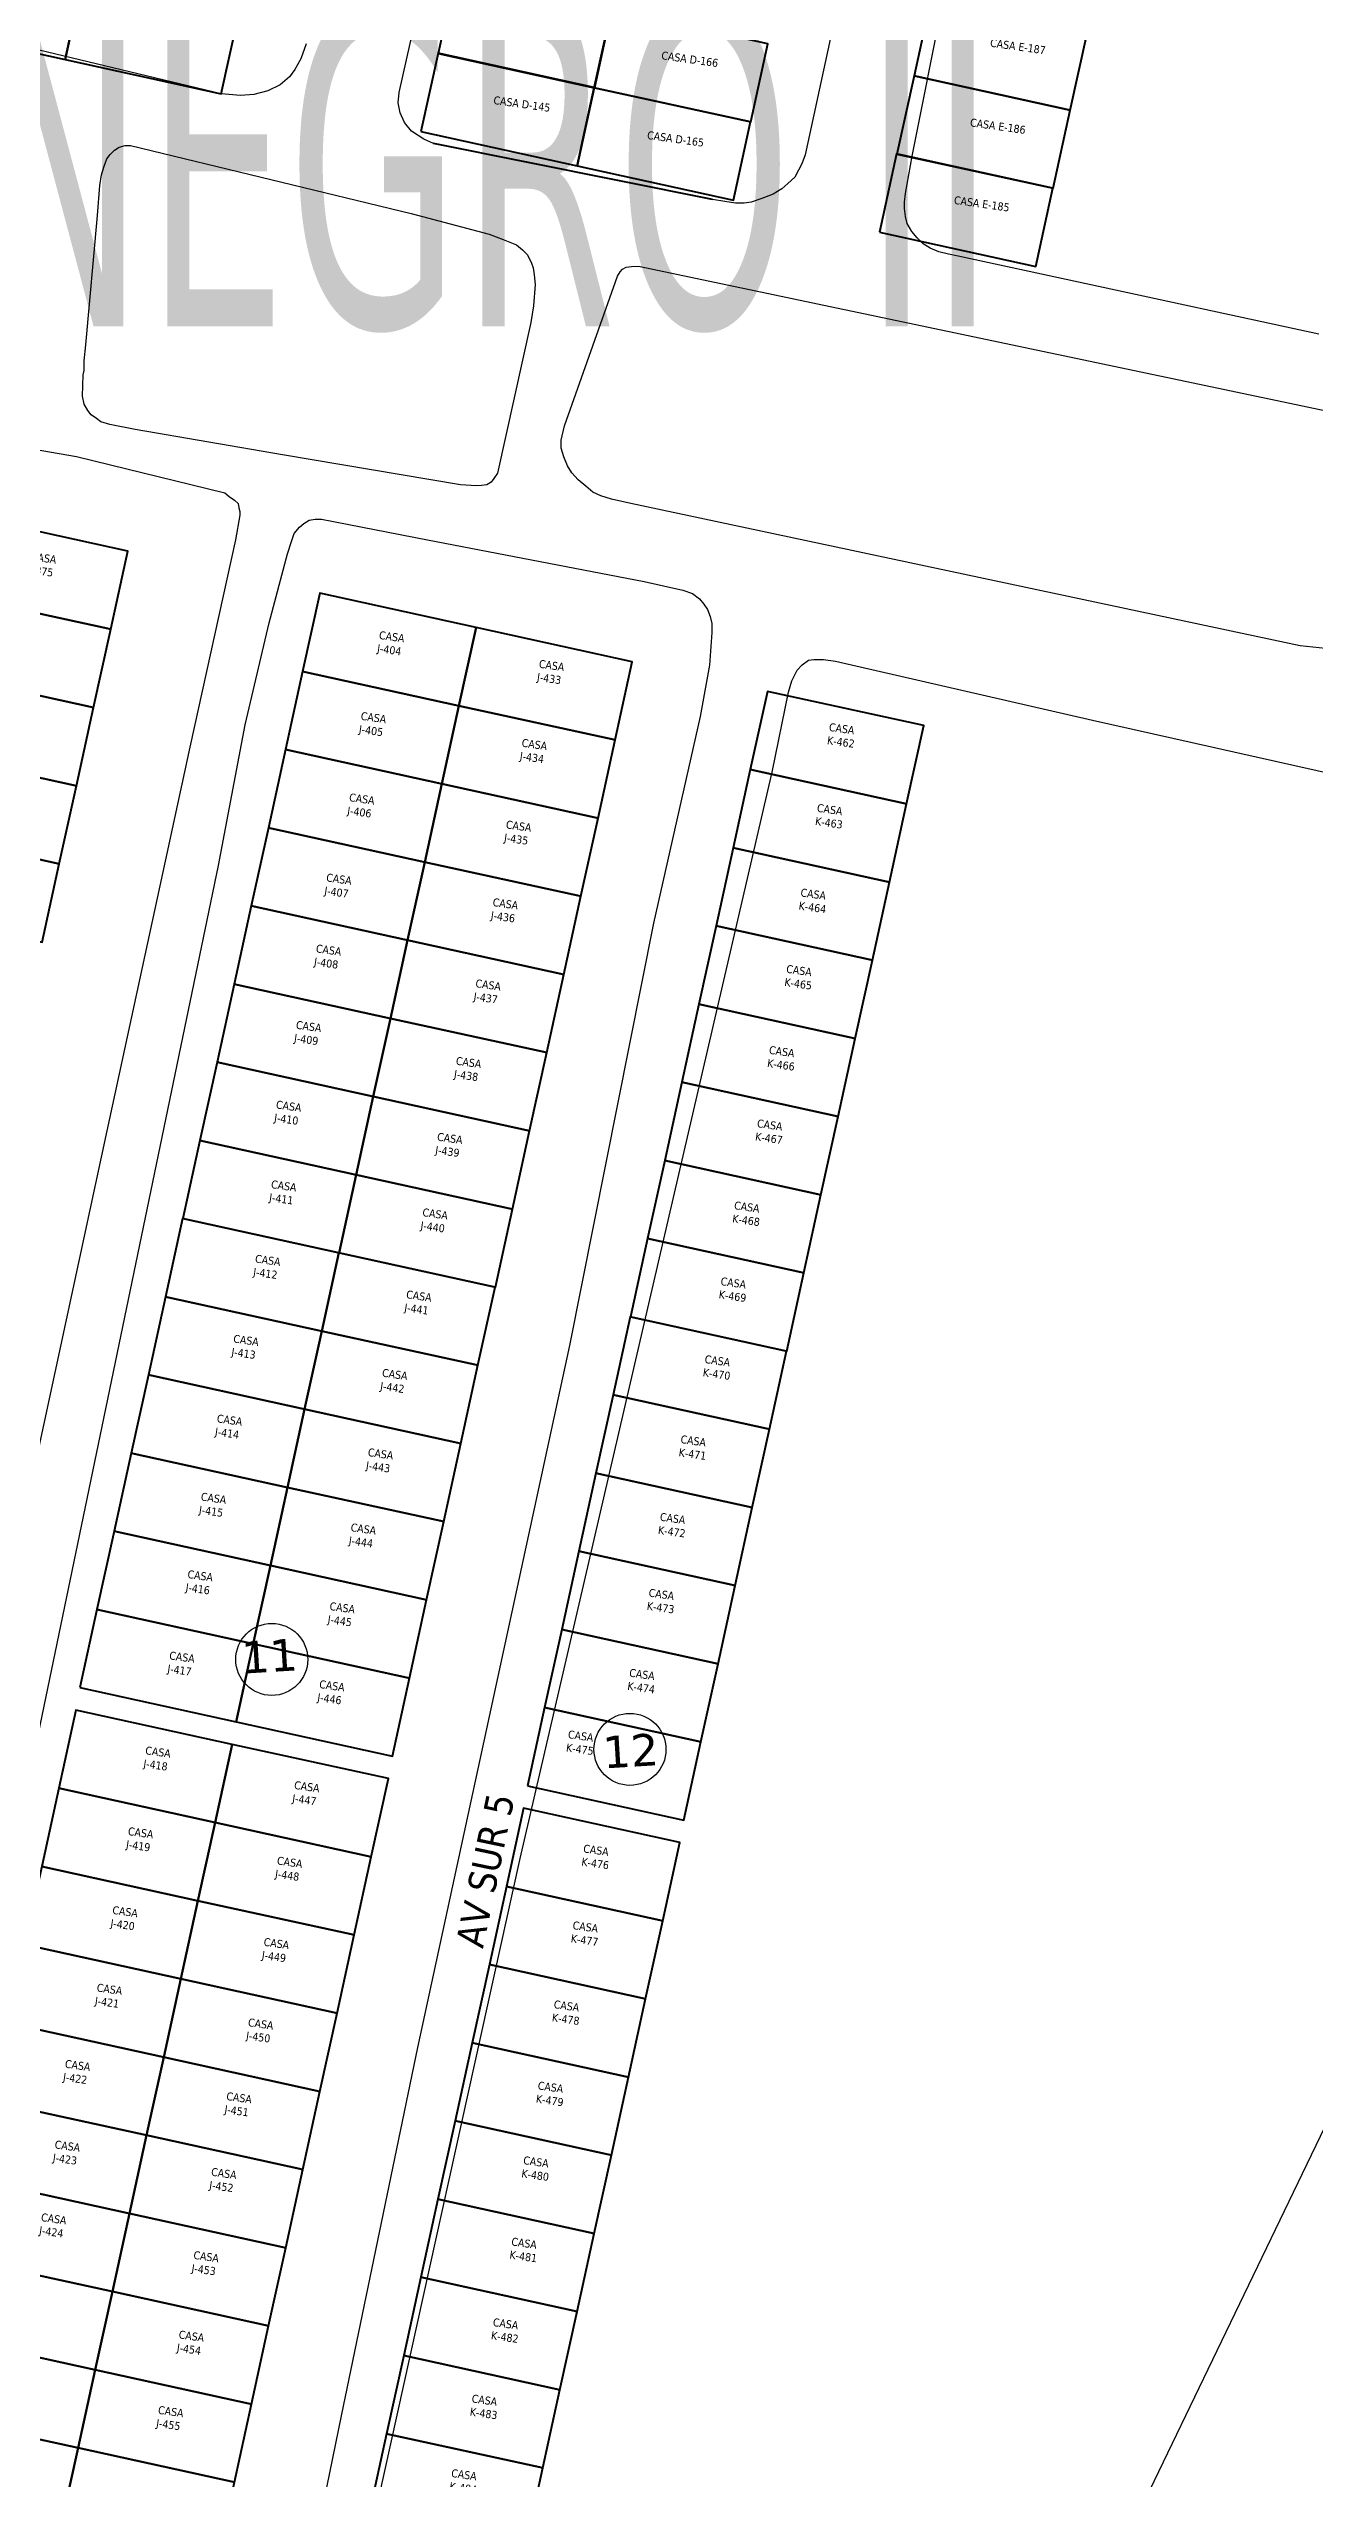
# Model space of a CAD drawing. Header units: metres. Extents: x 2 to 659295185, y -28 to 1124222152.
# Drawn here: x 657774.9 to 657933.2, y 1121817 to 1122120.6 of the extents above; entities that cross this region are included whole.
import ezdxf

# ---------------------------------------------------------------- set-up
doc = ezdxf.new("R2010")
doc.units = ezdxf.units.M
doc.header["$MEASUREMENT"] = 0
for name, color, linetype in [('CALLES', 1, 'CONTINUOUS'), ('MANZANA', 30, 'CONTINUOUS'), ('Numero de manzana', 6, 'CONTINUOUS'), ('Parcelas', 140, 'CONTINUOUS'), ('TEXTOS', 7, 'CONTINUOUS')]:
    doc.layers.add(name, color=color, linetype=linetype)
doc.styles.add('ROMAN', font='verdana.ttf')
doc.styles.get("Standard").update_dxf_attribs({"font": 'tahoma.ttf'})

msp = doc.modelspace()

# ---------------------------------------------------------------- linework, layer by layer
at = {"layer": 'MANZANA', "lineweight": -2}
for p, q in [((657818.7232, 1122115.1378), (657861.1066, 1122304.3201)), ((657882.8839, 1122107.1683), (657922.4763, 1122305.373)), ((657909.5514, 1122293.5881), (657869.5091, 1122107.3283)), ((657796.5004, 1122114.9667), (657762.9316, 1122123.0051)), ((657806.4532, 1122119.3259), (657805.6863, 1122117.9961)), ((657807.0963, 1122121.2055), (657806.4532, 1122119.3259)), ((657802.3055, 1122115.3267), (657800.5574, 1122114.8768)), ((657803.8392, 1122116.1065), (657802.3055, 1122115.3267)), ((657805.0349, 1122117.1063), (657803.8392, 1122116.1065)), ((657805.6863, 1122117.9961), (657805.0349, 1122117.1063)), ((657798.9082, 1122114.7568), (657796.5004, 1122114.9667)), ((657800.5574, 1122114.8768), (657798.9082, 1122114.7568)), ((657818.6243, 1122113.818), (657818.7232, 1122115.1378)), ((657818.8469, 1122112.5983), (657818.6243, 1122113.818)), ((657819.3994, 1122111.3885), (657818.8469, 1122112.5983)), ((657820.2817, 1122110.2788), (657819.3994, 1122111.3885)), ((657821.8237, 1122109.289), (657820.2817, 1122110.2788)), ((657823.0276, 1122108.7491), (657821.8237, 1122109.289)), ((657781.8558, 1122105.9386), (657782.1774, 1122106.8284)), ((657782.1774, 1122106.8284), (657782.6144, 1122107.3883)), ((657782.6144, 1122107.3883), (657783.1586, 1122107.9382)), ((657783.1586, 1122107.9382), (657783.7111, 1122108.2781)), ((657783.7111, 1122108.2781), (657784.4697, 1122108.4981)), ((657784.4697, 1122108.4981), (657785.1294, 1122108.4981)), ((657785.1294, 1122108.4981), (657820.232, 1122100.0298)), ((657869.0803, 1122106.2185), (657868.6433, 1122105.4387)), ((657869.5091, 1122107.3283), (657869.0803, 1122106.2185)), ((657882.0263, 1122102.5193), (657882.8839, 1122107.1683)), ((657781.0065, 1122099.7498), (657781.3198, 1122103.5091)), ((657781.3198, 1122103.5091), (657781.5342, 1122104.8388)), ((657781.5342, 1122104.8388), (657781.8558, 1122105.9386)), ((657866.5736, 1122103.1092), (657865.4769, 1122102.4393)), ((657867.3405, 1122103.779), (657866.5736, 1122103.1092)), ((657868.2145, 1122104.5589), (657867.3405, 1122103.779)), ((657868.6433, 1122105.4387), (657868.2145, 1122104.5589)), ((657859.4574, 1122101.5295), (657857.9237, 1122101.7494)), ((657860.7768, 1122101.3195), (657859.4574, 1122101.5295)), ((657861.8652, 1122101.3195), (657860.7768, 1122101.3195)), ((657862.7475, 1122101.4395), (657861.8652, 1122101.3195)), ((657864.0586, 1122101.8794), (657862.7475, 1122101.4395)), ((657865.4769, 1122102.4393), (657864.0586, 1122101.8794)), ((657881.9191, 1122101.4095), (657882.0263, 1122102.5193)), ((657881.9274, 1122100.6397), (657881.9191, 1122101.4095)), ((657882.0428, 1122099.6399), (657881.9274, 1122100.6397)), ((657779.547, 1122083.5931), (657781.0065, 1122099.7498)), ((657820.232, 1122100.0298), (657829.995, 1122097.4203)), ((657829.995, 1122097.4203), (657831.7514, 1122096.7604)), ((657882.2654, 1122098.76), (657882.0428, 1122099.6399)), ((657882.8179, 1122097.7602), (657882.2654, 1122098.76)), ((657883.4776, 1122096.9904), (657882.8179, 1122097.7602)), ((657831.7514, 1122096.7604), (657833.4006, 1122096.1106)), ((657833.4006, 1122096.1106), (657834.1674, 1122095.4507)), ((657834.1674, 1122095.4507), (657834.7199, 1122094.9008)), ((657834.7199, 1122094.9008), (657835.0497, 1122094.3409)), ((657835.0497, 1122094.3409), (657835.2724, 1122093.7911)), ((657884.2444, 1122096.2206), (657883.4776, 1122096.9904)), ((657885.1268, 1122095.6707), (657884.2444, 1122096.2206)), ((657886.2235, 1122095.2308), (657885.1268, 1122095.6707)), ((657887.4273, 1122094.9108), (657886.2235, 1122095.2308)), ((657888.6395, 1122094.6909), (657887.4273, 1122094.9108)), ((657903.6634, 1122091.4415), (657888.6395, 1122094.6909)), ((657835.2724, 1122093.7911), (657835.495, 1122093.2412)), ((657835.495, 1122093.2412), (657835.6105, 1122092.3513)), ((657835.7259, 1122091.1416), (657835.5198, 1122088.4821)), ((657835.6105, 1122092.3513), (657835.7259, 1122091.1416)), ((657839.42, 1122073.4652), (657846.0167, 1122092.1814)), ((657846.0167, 1122092.1814), (657846.3466, 1122092.7313)), ((657846.3466, 1122092.7313), (657846.6764, 1122093.0712)), ((657846.6764, 1122093.0712), (657847.1134, 1122093.2912)), ((657847.1134, 1122093.2912), (657847.7648, 1122093.4011)), ((657847.7648, 1122093.4011), (657848.6471, 1122093.4111)), ((657848.6471, 1122093.4111), (657941.9819, 1122073.8051)), ((657933.7195, 1122084.9429), (657903.6634, 1122091.4415)), ((657835.5198, 1122088.4821), (657835.1982, 1122086.3826)), ((657835.1982, 1122086.3826), (657831.0093, 1122067.5664)), ((657779.3326, 1122081.6035), (657779.547, 1122083.5931)), ((657779.1347, 1122077.1744), (657779.2336, 1122079.8339)), ((657779.2336, 1122079.8339), (657779.3408, 1122080.3838)), ((657779.3326, 1122081.4936), (657779.3326, 1122081.6035)), ((657779.3408, 1122080.3838), (657779.3326, 1122081.4936)), ((657779.3573, 1122076.1846), (657779.1347, 1122077.1744)), ((657779.8026, 1122075.4048), (657779.3573, 1122076.1846)), ((657747.0336, 1122075.0449), (657778.4008, 1122069.656)), ((657780.2396, 1122074.8549), (657779.8026, 1122075.4048)), ((657780.8993, 1122074.415), (657780.2396, 1122074.8549)), ((657781.4518, 1122073.9751), (657780.8993, 1122074.415)), ((657782.5485, 1122073.6552), (657781.4518, 1122073.9751)), ((657785.7231, 1122073.0053), (657782.5485, 1122073.6552)), ((657804.1526, 1122069.8759), (657785.7231, 1122073.0053)), ((657838.9913, 1122071.6856), (657839.42, 1122073.4652)), ((657826.4081, 1122066.1067), (657804.1526, 1122069.8759)), ((657838.9913, 1122070.6958), (657838.9913, 1122071.6856)), ((657839.3293, 1122069.586), (657838.9913, 1122070.6958)), ((657778.4008, 1122069.656), (657796.9375, 1122065.0869)), ((657830.5722, 1122066.8965), (657830.2424, 1122066.4566)), ((657831.0093, 1122067.5664), (657830.5722, 1122066.8965)), ((657839.7664, 1122068.4862), (657839.3293, 1122069.586)), ((657840.3188, 1122067.6064), (657839.7664, 1122068.4862)), ((657841.0939, 1122066.7166), (657840.3188, 1122067.6064)), ((657842.0834, 1122065.9467), (657841.0939, 1122066.7166)), ((657796.9375, 1122065.0869), (657797.4899, 1122064.647)), ((657797.4899, 1122064.647), (657798.1496, 1122064.2071)), ((657798.1496, 1122064.2071), (657798.5866, 1122063.7672)), ((657798.5866, 1122063.7672), (657798.7021, 1122063.2173)), ((657828.3871, 1122065.9967), (657826.4081, 1122066.1067)), ((657829.0385, 1122066.0067), (657828.3871, 1122065.9967)), ((657829.6982, 1122066.1167), (657829.0385, 1122066.0067)), ((657830.2424, 1122066.4566), (657829.6982, 1122066.1167)), ((657842.9658, 1122065.1769), (657842.0834, 1122065.9467)), ((657843.947, 1122064.747), (657842.9658, 1122065.1769)), ((657845.2663, 1122064.3071), (657843.947, 1122064.747)), ((657847.6824, 1122063.7672), (657845.2663, 1122064.3071)), ((657931.3695, 1122046.0008), (657847.6824, 1122063.7672)), ((657798.8175, 1122062.3275), (657798.2815, 1122059.2281)), ((657798.7021, 1122063.2173), (657798.8093, 1122062.7774)), ((657798.8093, 1122062.7774), (657798.8175, 1122062.3275)), ((657805.6203, 1122060.0379), (657806.2717, 1122060.8178)), ((657806.2717, 1122060.8178), (657806.816, 1122061.2577)), ((657806.816, 1122061.2577), (657807.4756, 1122061.7076)), ((657807.4756, 1122061.7076), (657808.2425, 1122061.8176)), ((657808.2425, 1122061.8176), (657809.0094, 1122061.8276)), ((657809.0094, 1122061.8276), (657822.2769, 1122059.2281)), ((657798.2815, 1122059.2281), (657792.5836, 1122033.3234)), ((657804.7545, 1122057.4884), (657805.2905, 1122059.0381)), ((657805.2905, 1122059.0381), (657805.6203, 1122060.0379)), ((657822.2769, 1122059.2281), (657849.3645, 1122054.0391)), ((657802.4869, 1122048.8502), (657804.7545, 1122057.4884)), ((657849.3645, 1122054.0391), (657854.1966, 1122052.9594)), ((657854.1966, 1122052.9594), (657855.4005, 1122052.5195)), ((657855.4005, 1122052.5195), (657856.2828, 1122051.8596)), ((657856.2828, 1122051.8596), (657856.8353, 1122051.1997)), ((657799.4772, 1122036.1228), (657802.4869, 1122048.8502)), ((657856.8353, 1122051.1997), (657857.2723, 1122050.5399)), ((657857.2723, 1122050.5399), (657857.6021, 1122049.65)), ((657857.6021, 1122049.65), (657857.8248, 1122048.7702)), ((657857.8248, 1122048.7702), (657857.833, 1122047.6604)), ((657857.833, 1122047.6604), (657857.5197, 1122043.5713)), ((657935.3192, 1122045.5709), (657931.3695, 1122046.0008)), ((657857.5197, 1122043.5713), (657856.3488, 1122037.1526)), ((657867.8352, 1122041.6217), (657868.4866, 1122042.9514)), ((657868.4866, 1122042.9514), (657869.1381, 1122043.6213)), ((657869.1381, 1122043.6213), (657869.9049, 1122044.1812)), ((657869.9049, 1122044.1812), (657870.5563, 1122044.2911)), ((657870.5563, 1122044.2911), (657871.7685, 1122044.2911)), ((657871.7685, 1122044.2911), (657873.3022, 1122044.0812)), ((657873.3022, 1122044.0812), (657905.4363, 1122036.7027)), ((657865.3615, 1122030.224), (657867.3982, 1122040.182)), ((657867.3982, 1122040.182), (657867.8352, 1122041.6217)), ((657856.3488, 1122037.1526), (657850.5437, 1122011.3578)), ((657905.4363, 1122036.7027), (657935.9376, 1122029.8741)), ((657792.5836, 1122033.3234), (657782.1691, 1121985.3931)), ((657796.1623, 1122018.5264), (657799.4772, 1122036.1228)), ((657833.8541, 1121894.4816), (657865.3615, 1122030.224)), ((657769.8746, 1121891.9921), (657796.1623, 1122018.5264)), ((657850.5437, 1122011.3578), (657840.0385, 1121958.5486)), ((657782.1691, 1121985.3931), (657773.577, 1121945.3113)), ((657840.0385, 1121958.5486), (657821.0318, 1121870.8664)), ((657807.7478, 1121776.3557), (657833.8541, 1121894.4816)), ((657821.0318, 1121870.8664), (657811.4831, 1121824.8158)), ((657811.4831, 1121824.8158), (657798.6114, 1121762.4985))]:
    msp.add_line(p, q, dxfattribs=at)
at = {"layer": 'MANZANA', "lineweight": 40}
msp.add_line((657857.9237, 1122101.7494), (657823.0276, 1122108.7491), dxfattribs=at)
at = {"layer": 'MANZANA'}
msp.add_lwpolyline([(657859.2575, 1121704.9598), (658019.8363, 1122037.9094), (658108.9632, 1122011.5014), (658114.4649, 1121980.6921), (657984.5946, 1121685.602)], dxfattribs=at)
at = {"layer": 'Numero de manzana', "lineweight": -2}
for centre in [(657802.8097, 1121919.3383), (657847.5889, 1121908.1016)]:
    msp.add_circle(centre, 4.5001, dxfattribs=at)
at = {"layer": 'Parcelas', "lineweight": 40}
for points in [[(657757.4319, 1122123.5486), (657776.9683, 1122119.2674), (657779.1089, 1122129.0356), (657759.5724, 1122133.3168), (657757.4319, 1122123.5486)], [(657776.964, 1122119.2479), (657796.5004, 1122114.9667), (657798.641, 1122124.735), (657779.1046, 1122129.0161), (657776.964, 1122119.2479)], [(657823.5912, 1122120.0146), (657843.1276, 1122115.7334), (657845.2682, 1122125.5016), (657825.7318, 1122129.7828), (657823.5912, 1122120.0146)], [(657843.1565, 1122115.7271), (657862.6929, 1122111.4459), (657864.8335, 1122121.2141), (657845.297, 1122125.4953), (657843.1565, 1122115.7271)], [(657883.1007, 1122117.2111), (657902.6371, 1122112.9299), (657904.7777, 1122122.6981), (657885.2413, 1122126.9793), (657883.1007, 1122117.2111)], [(657821.4549, 1122110.2659), (657840.9913, 1122105.9847), (657843.1319, 1122115.7529), (657823.5955, 1122120.0341), (657821.4549, 1122110.2659)], [(657840.987, 1122105.9652), (657860.5234, 1122101.684), (657862.664, 1122111.4522), (657843.1276, 1122115.7334), (657840.987, 1122105.9652)], [(657880.9601, 1122107.4429), (657900.4965, 1122103.1617), (657902.6371, 1122112.9299), (657883.1007, 1122117.2111), (657880.9601, 1122107.4429)], [(657878.7907, 1122097.681), (657898.3271, 1122093.3998), (657900.4677, 1122103.168), (657880.9312, 1122107.4492), (657878.7907, 1122097.681)], [(657763.1303, 1122052.3341), (657782.6668, 1122048.053), (657784.8073, 1122057.8212), (657765.2709, 1122062.1024), (657763.1303, 1122052.3341)], [(657760.9898, 1122042.5659), (657780.5262, 1122038.2848), (657782.6668, 1122048.053), (657763.1303, 1122052.3341), (657760.9898, 1122042.5659)], [(657806.6691, 1122042.7932), (657826.2055, 1122038.512), (657828.3461, 1122048.2802), (657808.8096, 1122052.5614), (657806.6691, 1122042.7932)], [(657826.2055, 1122038.512), (657845.7419, 1122034.2308), (657847.8825, 1122043.999), (657828.3461, 1122048.2802), (657826.2055, 1122038.512)], [(657758.8492, 1122032.7977), (657778.3856, 1122028.5166), (657780.5262, 1122038.2848), (657760.9898, 1122042.5659), (657758.8492, 1122032.7977)], [(657804.5285, 1122033.025), (657824.0649, 1122028.7438), (657826.2055, 1122038.512), (657806.6691, 1122042.7932), (657804.5285, 1122033.025)], [(657862.6353, 1122030.5289), (657882.1717, 1122026.2477), (657884.3123, 1122036.0159), (657864.7759, 1122040.2971), (657862.6353, 1122030.5289)], [(657824.0649, 1122028.7438), (657843.6013, 1122024.4626), (657845.7419, 1122034.2308), (657826.2055, 1122038.512), (657824.0649, 1122028.7438)], [(657756.7086, 1122023.0295), (657776.245, 1122018.7483), (657778.3856, 1122028.5166), (657758.8492, 1122032.7977), (657756.7086, 1122023.0295)], [(657802.3879, 1122023.2568), (657821.9243, 1122018.9756), (657824.0649, 1122028.7438), (657804.5285, 1122033.025), (657802.3879, 1122023.2568)], [(657860.4947, 1122020.7607), (657880.0311, 1122016.4795), (657882.1717, 1122026.2477), (657862.6353, 1122030.5289), (657860.4947, 1122020.7607)], [(657821.9243, 1122018.9756), (657841.4607, 1122014.6944), (657843.6013, 1122024.4626), (657824.0649, 1122028.7438), (657821.9243, 1122018.9756)], [(657754.568, 1122013.2613), (657774.1044, 1122008.9801), (657776.245, 1122018.7483), (657756.7086, 1122023.0295), (657754.568, 1122013.2613)], [(657800.2473, 1122013.4885), (657819.7837, 1122009.2074), (657821.9243, 1122018.9756), (657802.3879, 1122023.2568), (657800.2473, 1122013.4885)], [(657819.7837, 1122009.2074), (657839.3202, 1122004.9262), (657841.4607, 1122014.6944), (657821.9243, 1122018.9756), (657819.7837, 1122009.2074)], [(657858.3541, 1122010.9924), (657877.8906, 1122006.7113), (657880.0311, 1122016.4795), (657860.4947, 1122020.7607), (657858.3541, 1122010.9924)], [(657798.1067, 1122003.7203), (657817.6432, 1121999.4392), (657819.7837, 1122009.2074), (657800.2473, 1122013.4885), (657798.1067, 1122003.7203)], [(657817.6432, 1121999.4392), (657837.1796, 1121995.158), (657839.3202, 1122004.9262), (657819.7837, 1122009.2074), (657817.6432, 1121999.4392)], [(657856.2136, 1122001.2242), (657875.75, 1121996.9431), (657877.8906, 1122006.7113), (657858.3541, 1122010.9924), (657856.2136, 1122001.2242)], [(657795.9661, 1121993.9521), (657815.5026, 1121989.671), (657817.6432, 1121999.4392), (657798.1067, 1122003.7203), (657795.9661, 1121993.9521)], [(657854.073, 1121991.456), (657873.6094, 1121987.1749), (657875.75, 1121996.9431), (657856.2136, 1122001.2242), (657854.073, 1121991.456)], [(657815.5026, 1121989.671), (657835.039, 1121985.3898), (657837.1796, 1121995.158), (657817.6432, 1121999.4392), (657815.5026, 1121989.671)], [(657793.8256, 1121984.1839), (657813.362, 1121979.9028), (657815.5026, 1121989.671), (657795.9661, 1121993.9521), (657793.8256, 1121984.1839)], [(657851.9324, 1121981.6878), (657871.4688, 1121977.4066), (657873.6094, 1121987.1749), (657854.073, 1121991.456), (657851.9324, 1121981.6878)], [(657813.362, 1121979.9028), (657832.8984, 1121975.6216), (657835.039, 1121985.3898), (657815.5026, 1121989.671), (657813.362, 1121979.9028)], [(657791.685, 1121974.4157), (657811.2214, 1121970.1345), (657813.362, 1121979.9028), (657793.8256, 1121984.1839), (657791.685, 1121974.4157)], [(657849.7918, 1121971.9196), (657869.3282, 1121967.6384), (657871.4688, 1121977.4066), (657851.9324, 1121981.6878), (657849.7918, 1121971.9196)], [(657811.2214, 1121970.1345), (657830.7578, 1121965.8534), (657832.8984, 1121975.6216), (657813.362, 1121979.9028), (657811.2214, 1121970.1345)], [(657789.5155, 1121964.6538), (657809.052, 1121960.3727), (657811.1925, 1121970.1409), (657791.6561, 1121974.422), (657789.5155, 1121964.6538)], [(657809.052, 1121960.3727), (657828.5884, 1121956.0915), (657830.729, 1121965.8597), (657811.1925, 1121970.1409), (657809.052, 1121960.3727)], [(657847.6512, 1121962.1514), (657867.1876, 1121957.8702), (657869.3282, 1121967.6384), (657849.7918, 1121971.9196), (657847.6512, 1121962.1514)], [(657787.3749, 1121954.8855), (657806.9113, 1121950.6044), (657809.0519, 1121960.3726), (657789.5155, 1121964.6537), (657787.3749, 1121954.8855)], [(657845.4818, 1121952.3895), (657865.0182, 1121948.1083), (657867.1588, 1121957.8766), (657847.6224, 1121962.1577), (657845.4818, 1121952.3895)], [(657806.9113, 1121950.6044), (657826.4478, 1121946.3232), (657828.5883, 1121956.0914), (657809.0519, 1121960.3726), (657806.9113, 1121950.6044)], [(657785.2343, 1121945.1173), (657804.7708, 1121940.8361), (657806.9113, 1121950.6044), (657787.3749, 1121954.8855), (657785.2343, 1121945.1173)], [(657843.3412, 1121942.6212), (657862.8776, 1121938.34), (657865.0182, 1121948.1083), (657845.4818, 1121952.3894), (657843.3412, 1121942.6212)], [(657804.7708, 1121940.8361), (657824.3072, 1121936.555), (657826.4478, 1121946.3232), (657806.9113, 1121950.6044), (657804.7708, 1121940.8361)], [(657783.0938, 1121935.3491), (657802.6302, 1121931.0679), (657804.7708, 1121940.8361), (657785.2343, 1121945.1173), (657783.0938, 1121935.3491)], [(657841.2006, 1121932.853), (657860.737, 1121928.5718), (657862.8776, 1121938.34), (657843.3412, 1121942.6212), (657841.2006, 1121932.853)], [(657802.6302, 1121931.0679), (657822.1666, 1121926.7868), (657824.3072, 1121936.555), (657804.7708, 1121940.8361), (657802.6302, 1121931.0679)], [(657780.9532, 1121925.5809), (657800.4896, 1121921.2997), (657802.6302, 1121931.0679), (657783.0938, 1121935.3491), (657780.9532, 1121925.5809)], [(657800.4896, 1121921.2997), (657820.026, 1121917.0186), (657822.1666, 1121926.7868), (657802.6302, 1121931.0679), (657800.4896, 1121921.2997)], [(657839.06, 1121923.0848), (657858.5964, 1121918.8036), (657860.737, 1121928.5718), (657841.2006, 1121932.853), (657839.06, 1121923.0848)], [(657778.8126, 1121915.8127), (657798.349, 1121911.5315), (657800.4896, 1121921.2997), (657780.9532, 1121925.5809), (657778.8126, 1121915.8127)], [(657798.349, 1121911.5315), (657817.8854, 1121907.2504), (657820.026, 1121917.0186), (657800.4896, 1121921.2997), (657798.349, 1121911.5315)], [(657836.9194, 1121913.3166), (657856.4558, 1121909.0354), (657858.5964, 1121918.8036), (657839.06, 1121923.0848), (657836.9194, 1121913.3166)], [(657776.1818, 1121903.2389), (657795.7183, 1121898.9577), (657797.8588, 1121908.7259), (657778.3224, 1121913.0071), (657776.1818, 1121903.2389)], [(657834.7788, 1121903.5484), (657854.3153, 1121899.2672), (657856.4558, 1121909.0354), (657836.9194, 1121913.3166), (657834.7788, 1121903.5484)], [(657795.7183, 1121898.9577), (657815.2547, 1121894.6766), (657817.3953, 1121904.4448), (657797.8588, 1121908.7259), (657795.7183, 1121898.9577)], [(657774.0412, 1121893.4707), (657793.5777, 1121889.1895), (657795.7183, 1121898.9577), (657776.1818, 1121903.2389), (657774.0412, 1121893.4707)], [(657832.1481, 1121890.9746), (657851.6845, 1121886.6934), (657853.8251, 1121896.4616), (657834.2887, 1121900.7428), (657832.1481, 1121890.9746)], [(657793.5777, 1121889.1895), (657813.1141, 1121884.9083), (657815.2547, 1121894.6766), (657795.7183, 1121898.9577), (657793.5777, 1121889.1895)], [(657771.9007, 1121883.7025), (657791.4371, 1121879.4213), (657793.5777, 1121889.1895), (657774.0412, 1121893.4707), (657771.9007, 1121883.7025)], [(657830.0075, 1121881.2064), (657849.5439, 1121876.9252), (657851.6845, 1121886.6934), (657832.1481, 1121890.9746), (657830.0075, 1121881.2064)], [(657791.4371, 1121879.4213), (657810.9735, 1121875.1401), (657813.1141, 1121884.9083), (657793.5777, 1121889.1895), (657791.4371, 1121879.4213)], [(657769.7601, 1121873.9343), (657789.2965, 1121869.6531), (657791.4371, 1121879.4213), (657771.9007, 1121883.7025), (657769.7601, 1121873.9343)], [(657789.2965, 1121869.6531), (657808.8329, 1121865.3719), (657810.9735, 1121875.1401), (657791.4371, 1121879.4213), (657789.2965, 1121869.6531)], [(657827.8669, 1121871.4382), (657847.4033, 1121867.157), (657849.5439, 1121876.9252), (657830.0075, 1121881.2064), (657827.8669, 1121871.4382)], [(657767.6195, 1121864.1661), (657787.1559, 1121859.8849), (657789.2965, 1121869.6531), (657769.7601, 1121873.9343), (657767.6195, 1121864.1661)], [(657787.1559, 1121859.8849), (657806.6923, 1121855.6037), (657808.8329, 1121865.3719), (657789.2965, 1121869.6531), (657787.1559, 1121859.8849)], [(657825.7263, 1121861.6699), (657845.2627, 1121857.3888), (657847.4033, 1121867.157), (657827.8669, 1121871.4382), (657825.7263, 1121861.6699)], [(657765.4789, 1121854.3978), (657785.0153, 1121850.1167), (657787.1559, 1121859.8849), (657767.6195, 1121864.1661), (657765.4789, 1121854.3978)], [(657823.5857, 1121851.9017), (657843.1222, 1121847.6206), (657845.2627, 1121857.3888), (657825.7263, 1121861.6699), (657823.5857, 1121851.9017)], [(657785.0153, 1121850.1167), (657804.5518, 1121845.8355), (657806.6923, 1121855.6037), (657787.1559, 1121859.8849), (657785.0153, 1121850.1167)], [(657763.3383, 1121844.6296), (657782.8748, 1121840.3485), (657785.0153, 1121850.1167), (657765.4789, 1121854.3978), (657763.3383, 1121844.6296)], [(657821.4452, 1121842.1335), (657840.9816, 1121837.8524), (657843.1222, 1121847.6206), (657823.5857, 1121851.9017), (657821.4452, 1121842.1335)], [(657782.8748, 1121840.3485), (657802.4112, 1121836.0673), (657804.5518, 1121845.8355), (657785.0153, 1121850.1167), (657782.8748, 1121840.3485)], [(657761.1978, 1121834.8614), (657780.7342, 1121830.5803), (657782.8748, 1121840.3485), (657763.3383, 1121844.6296), (657761.1978, 1121834.8614)], [(657819.3046, 1121832.3653), (657838.841, 1121828.0842), (657840.9816, 1121837.8524), (657821.4452, 1121842.1335), (657819.3046, 1121832.3653)], [(657780.7342, 1121830.5803), (657800.2706, 1121826.2991), (657802.4112, 1121836.0673), (657782.8748, 1121840.3485), (657780.7342, 1121830.5803)], [(657759.0572, 1121825.0932), (657778.5936, 1121820.812), (657780.7342, 1121830.5803), (657761.1978, 1121834.8614), (657759.0572, 1121825.0932)], [(657778.5936, 1121820.812), (657798.13, 1121816.5309), (657800.2706, 1121826.2991), (657780.7342, 1121830.5803), (657778.5936, 1121820.812)], [(657817.164, 1121822.5971), (657836.7004, 1121818.3159), (657838.841, 1121828.0842), (657819.3046, 1121832.3653), (657817.164, 1121822.5971)], [(657756.9166, 1121815.325), (657776.453, 1121811.0438), (657778.5936, 1121820.812), (657759.0572, 1121825.0932), (657756.9166, 1121815.325)], [(657776.453, 1121811.0438), (657795.9894, 1121806.7627), (657798.13, 1121816.5309), (657778.5936, 1121820.812), (657776.453, 1121811.0438)], [(657815.0234, 1121812.8289), (657834.5598, 1121808.5477), (657836.7004, 1121818.3159), (657817.164, 1121822.5971), (657815.0234, 1121812.8289)]]:
    msp.add_lwpolyline(points, dxfattribs=at)

# ---------------------------------------------------------------- texts
at = {"layer": 'CALLES', "color": 0}
msp.add_text('AV SUR 5', height=3.5001, rotation=78.181397, dxfattribs=at).set_placement((657829.2021, 1121883.1342))
at = {"layer": 'Numero de manzana', "lineweight": -2, "style": 'ROMAN'}
for s, p in [('11', (657799.1621, 1121917.5617)), ('12', (657844.3041, 1121905.7156))]:
    msp.add_text(s, height=4, rotation=3.491535, dxfattribs=at).set_placement(p)
at = {"layer": 'Parcelas', "lineweight": 40, "char_height": 1, "width": 6.941503, "attachment_point": 1, "rotation": 351.956363}
for s, insert in [('CASA E-187', (657892.7115, 1122121.8613)), ('CASA D-166', (657851.6052, 1122120.2899)), ('CASA D-145', (657830.6168, 1122114.6961)), ('CASA D-165', (657849.8283, 1122110.3316)), ('CASA E-186', (657890.1999, 1122111.9107)), ('CASA E-185', (657888.1906, 1122102.211)), ('CASA\\PI-375', (657772.7873, 1122057.6867)), ('CASA\\PJ-404', (657816.3097, 1122047.852)), ('CASA\\PJ-433', (657836.2926, 1122044.2606)), ('CASA\\PJ-405', (657814.027, 1122037.7501)), ('CASA\\PK-462', (657872.5569, 1122036.3617)), ('CASA\\PJ-434', (657834.1445, 1122034.3914)), ('CASA\\PJ-406', (657812.5728, 1122027.5827)), ('CASA\\PJ-435', (657832.1775, 1122024.1892)), ('CASA\\PK-463', (657871.06, 1122026.2556)), ('CASA\\PJ-407', (657809.7095, 1122017.5666)), ('CASA\\PK-464', (657869.0024, 1122015.6895)), ('CASA\\PJ-436', (657830.5184, 1122014.4799)), ('CASA\\PJ-408', (657808.4178, 1122008.7004)), ('CASA\\PK-465', (657867.2224, 1122006.1455)), ('CASA\\PJ-437', (657828.3698, 1122004.3456)), ('CASA\\PJ-409', (657805.9248, 1121999.1555)), ('CASA\\PJ-438', (657825.9148, 1121994.6602)), ('CASA\\PK-466', (657865.0652, 1121996.0165)), ('CASA\\PJ-410', (657803.4318, 1121989.1956)), ('CASA\\PJ-439', (657823.5754, 1121985.1748)), ('CASA\\PK-467', (657863.5662, 1121986.8468)), ('CASA\\PJ-411', (657802.8085, 1121979.2356)), ('CASA\\PJ-440', (657821.7341, 1121975.7347)), ('CASA\\PK-468', (657860.7063, 1121976.6001)), ('CASA\\PJ-412', (657800.8137, 1121969.9355)), ('CASA\\PK-469', (657859.0128, 1121967.1136)), ('CASA\\PJ-441', (657819.7056, 1121965.4768)), ('CASA\\PJ-413', (657798.0901, 1121959.9408)), ('CASA\\PJ-442', (657816.6917, 1121955.6806)), ('CASA\\PK-470', (657857.0215, 1121957.3791)), ('CASA\\PJ-414', (657796.0325, 1121949.9712)), ('CASA\\PJ-443', (657814.9119, 1121945.7501)), ('CASA\\PK-471', (657854.0027, 1121947.3771)), ('CASA\\PJ-415', (657794.0326, 1121940.2057)), ('CASA\\PJ-444', (657812.7637, 1121936.3712)), ('CASA\\PK-472', (657851.4195, 1121937.687)), ('CASA\\PJ-416', (657792.3643, 1121930.5176)), ('CASA\\PK-473', (657850.0206, 1121928.2005)), ('CASA\\PJ-445', (657810.1219, 1121926.5217)), ('CASA\\PJ-417', (657790.0856, 1121920.3543)), ('CASA\\PK-474', (657847.5908, 1121918.1993)), ('CASA\\PJ-446', (657808.8331, 1121916.7751)), ('CASA\\PK-475', (657839.9265, 1121910.5019)), ('CASA\\PJ-418', (657787.085, 1121908.4991)), ('CASA\\PJ-447', (657805.6985, 1121904.164)), ('CASA\\PJ-419', (657784.9184, 1121898.4007)), ('CASA\\PJ-448', (657803.5504, 1121894.7238)), ('CASA\\PK-476', (657841.8408, 1121896.2286)), ('CASA\\PJ-420', (657782.9718, 1121888.5499)), ('CASA\\PJ-449', (657801.89, 1121884.5696)), ('CASA\\PK-477', (657840.5151, 1121886.6469)), ('CASA\\PJ-421', (657781.0214, 1121878.858)), ('CASA\\PK-478', (657838.1578, 1121876.7745)), ('CASA\\PJ-450', (657799.926, 1121874.5164)), ('CASA\\PJ-422', (657777.0393, 1121869.3411)), ('CASA\\PK-479', (657836.1581, 1121866.6184)), ('CASA\\PJ-451', (657797.224, 1121865.2911)), ('CASA\\PJ-423', (657775.7593, 1121859.256)), ('CASA\\PK-480', (657834.3393, 1121857.2846)), ('CASA\\PJ-452', (657795.3201, 1121855.8398)), ('CASA\\PJ-424', (657774.0527, 1121850.1652)), ('CASA\\PJ-453', (657793.1076, 1121845.4424)), ('CASA\\PK-481', (657832.8534, 1121847.1237)), ('CASA\\PK-482', (657830.5401, 1121837.048)), ('CASA\\PJ-454', (657791.2664, 1121835.5118)), ('CASA\\PK-483', (657827.8945, 1121827.5135)), ('CASA\\PJ-455', (657788.6854, 1121826.0858)), ('CASA\\PK-484', (657825.335, 1121818.195))]:
    msp.add_mtext(s, dxfattribs=dict(at, insert=insert))
at = {"layer": 'TEXTOS', "color": 0, "width": 0.571429}
msp.add_text('LEVANTAMIENTO TOPOGRÁFICO   MACRO-PARCELA F  SECTOR TRIANGULO OCTUBRE -2016. AREA TOTAL 73.904.15 Mts² ', height=16, rotation=303.018147, dxfattribs=at).set_placement((657825.5964, 1122532.7803))
at = {"layer": 'TEXTOS', "color": 0, "width": 0.583333}
msp.add_text('URB. PALO NEGRO II', height=40.6994, dxfattribs=at).set_placement((657606.4667, 1122085.8977))

doc.saveas('drawing.dxf')
